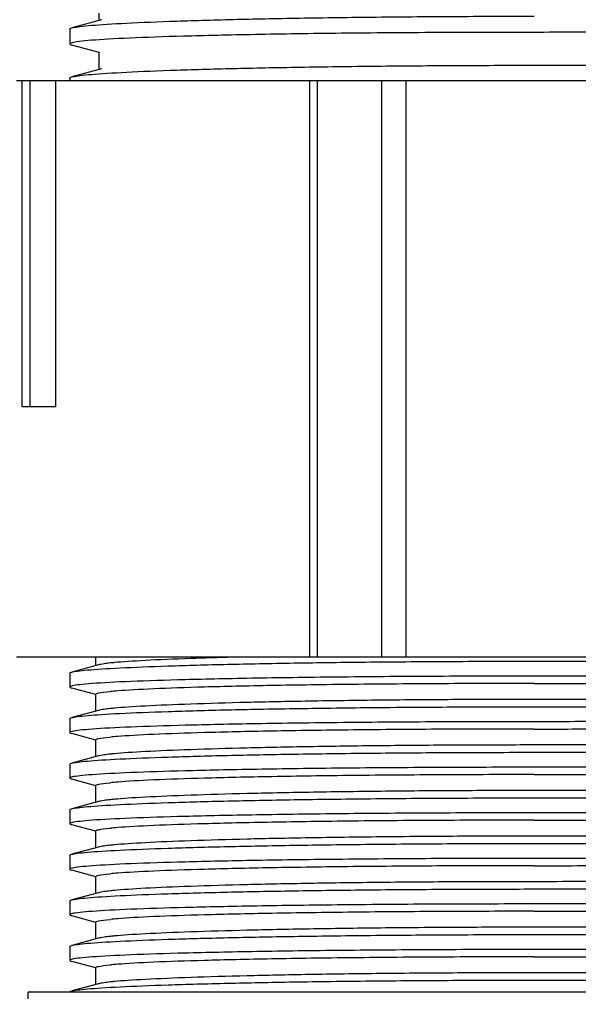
# Model space of a CAD drawing. Header units: inches. Extents: x -2661 to 42767, y -1222 to 9099.
# Drawn here: x 2280.457 to 2282.534, y 1501.422 to 1505.029 of the extents above; entities that cross this region are included whole.
import ezdxf

# ---------------------------------------------------------------- set-up
doc = ezdxf.new("R2010")
doc.units = ezdxf.units.IN
doc.header["$LTSCALE"] = 12
doc.header["$MEASUREMENT"] = 0
doc.layers.get('0').update_dxf_attribs({"linetype": 'CONTINUOUS'})
doc.layers.add('S-ARCH', color=1, linetype='CONTINUOUS')

# ---------------------------------------------------------------- blocks, each defined once
blk = doc.blocks.new('LCC4 LOWER FOOT')
at = {"color": 252, "extrusion": (0, 1, 6.12323e-17)}
for p, q in [((24058.601, -128929.5855), (24058.5017, -128929.6121)), ((24058.5916, -128929.5881), (24058.5916, -128929.5574)), ((24059.4136, -128929.5574), (24059.3848, -128929.5574)), ((24059.6516, -128929.5574), (24059.4136, -128929.5574)), ((24059.7419, -128929.5574), (24059.6516, -128929.5574)), ((24060.6925, -128929.5574), (24059.7419, -128929.5574)), ((24058.4945, -128929.616), (24058.4945, -128929.6676)), ((24058.5916, -128929.6956), (24058.5017, -128929.6715)), ((24058.5916, -128929.7569), (24058.5916, -128929.6939)), ((24058.601, -128929.7544), (24058.5017, -128929.781)), ((24058.4945, -128929.7849), (24058.4945, -128929.8365)), ((24058.5916, -128929.8645), (24058.5017, -128929.8404)), ((24058.5916, -128929.9258), (24058.5916, -128929.8628)), ((24058.601, -128929.9233), (24058.5017, -128929.9499)), ((24058.4945, -128929.9538), (24058.4945, -128930.0054)), ((24058.5916, -128930.0333), (24058.5017, -128930.0093)), ((24058.5916, -128930.0947), (24058.5916, -128930.0317)), ((24058.601, -128930.0922), (24058.5017, -128930.1188)), ((24058.4945, -128930.1227), (24058.4945, -128930.1743)), ((24058.5916, -128930.2022), (24058.5017, -128930.1782)), ((24058.5916, -128930.2636), (24058.5916, -128930.2006)), ((24058.601, -128930.2611), (24058.5017, -128930.2877)), ((24058.4945, -128930.2916), (24058.4945, -128930.3432)), ((24058.5916, -128930.3711), (24058.5017, -128930.347)), ((24058.5916, -128930.4325), (24058.5916, -128930.3695)), ((24058.601, -128930.43), (24058.5017, -128930.4566)), ((24058.4945, -128930.4605), (24058.4945, -128930.5121)), ((24058.5916, -128930.54), (24058.5017, -128930.5159)), ((24058.5916, -128930.6014), (24058.5916, -128930.5384)), ((24058.601, -128930.5989), (24058.5017, -128930.6255)), ((24058.4945, -128930.6293), (24058.4945, -128930.681)), ((24058.5916, -128930.7089), (24058.5017, -128930.6848)), ((24058.5916, -128930.7703), (24058.5916, -128930.7073)), ((24058.601, -128930.7678), (24058.5017, -128930.7944))]:
    blk.add_line(p, q, dxfattribs=at)
at = {"color": 252}
for points, knots in [([(24058.4945, -128929.616), (24058.4945, -128929.6147), (24058.497, -128929.6134), (24058.5113, -128929.6096), (24058.5307, -128929.6069), (24058.5909, -128929.6017), (24058.6316, -128929.599), (24058.7324, -128929.594), (24058.7925, -128929.5916), (24058.9273, -128929.5871), (24059.0021, -128929.5851), (24059.1548, -128929.5815), (24059.2375, -128929.5799), (24059.4156, -128929.5771), (24059.511, -128929.5758), (24059.7086, -128929.5738), (24059.811, -128929.5731), (24060.0158, -128929.5721), (24060.1183, -128929.5719), (24060.2172, -128929.5719)], [3.078397, 3.078397, 3.078397, 3.078397, 3.262771, 3.262771, 3.633383, 3.633383, 4.003994, 4.003994, 4.374606, 4.374606, 4.745218, 4.745218, 5.096472, 5.096472, 5.447726, 5.447726, 5.79898, 5.79898, 6.150234, 6.150234, 6.150234, 6.150234]), ([(24058.6453, -128929.5785), (24058.6364, -128929.5795), (24058.6286, -128929.5805), (24058.6129, -128929.5829), (24058.606, -128929.5842), (24058.601, -128929.5855)], [-3.3812609, -3.3812609, -3.3812609, -3.3812609, -3.2637632, -3.2637632, -3.1046606, -3.1046606, -3.1046606, -3.1046606]), ([(24059.1001, -128929.5574), (24059.0452, -128929.5588), (24058.9927, -128929.5604), (24058.8805, -128929.5643), (24058.8237, -128929.5668), (24058.7282, -128929.5718), (24058.6894, -128929.5744), (24058.6552, -128929.5775), (24058.6501, -128929.578), (24058.6453, -128929.5785)], [-4.391227, -4.391227, -4.391227, -4.391227, -4.126129, -4.126129, -3.778115, -3.778115, -3.4301, -3.4301, -3.363983, -3.363983, -3.363983, -3.363983]), ([(24060.2172, -128929.5719), (24060.3347, -128929.5719), (24060.4559, -128929.5716), (24060.6958, -128929.5704), (24060.8146, -128929.5696), (24061.0406, -128929.5672), (24061.1481, -128929.5658), (24061.3448, -128929.5625), (24061.4339, -128929.5606), (24061.5258, -128929.5581), (24061.5399, -128929.5578), (24061.5537, -128929.5574)], [-6.150234, -6.150234, -6.150234, -6.150234, -5.732679, -5.732679, -5.315124, -5.315124, -4.897569, -4.897569, -4.480014, -4.480014, -4.402978, -4.402978, -4.402978, -4.402978]), ([(24061.9398, -128929.5832), (24061.9399, -128929.5845), (24061.9374, -128929.5858), (24061.9231, -128929.5896), (24061.9037, -128929.5922), (24061.8435, -128929.5975), (24061.8028, -128929.6001), (24061.702, -128929.6052), (24061.6419, -128929.6076), (24061.5071, -128929.6121), (24061.4323, -128929.6141), (24061.2796, -128929.6176), (24061.1969, -128929.6193), (24061.0188, -128929.6221), (24060.9234, -128929.6234), (24060.7258, -128929.6253), (24060.6234, -128929.6261), (24060.4186, -128929.6271), (24060.3161, -128929.6273), (24060.2172, -128929.6273)], [3.078397, 3.078397, 3.078397, 3.078397, 3.262771, 3.262771, 3.633383, 3.633383, 4.003994, 4.003994, 4.374606, 4.374606, 4.745218, 4.745218, 5.096472, 5.096472, 5.447726, 5.447726, 5.79898, 5.79898, 6.150234, 6.150234, 6.150234, 6.150234]), ([(24060.2172, -128929.6273), (24060.0997, -128929.6273), (24059.9785, -128929.6276), (24059.7386, -128929.6287), (24059.6198, -128929.6296), (24059.3938, -128929.6319), (24059.2863, -128929.6334), (24059.0896, -128929.6367), (24059.0005, -128929.6386), (24058.849, -128929.6426), (24058.7809, -128929.6448), (24058.6643, -128929.6495), (24058.6158, -128929.6521), (24058.5423, -128929.6575), (24058.5174, -128929.6603), (24058.492, -128929.6659), (24058.4915, -128929.6687), (24058.5017, -128929.6715)], [-6.150234, -6.150234, -6.150234, -6.150234, -5.732679, -5.732679, -5.315124, -5.315124, -4.897569, -4.897569, -4.480014, -4.480014, -4.081876, -4.081876, -3.683738, -3.683738, -3.2856, -3.2856, -2.887462, -2.887462, -2.887462, -2.887462]), ([(24060.2172, -128929.6545), (24060.3097, -128929.6545), (24060.4056, -128929.6542), (24060.5974, -128929.6533), (24060.6932, -128929.6525), (24060.8783, -128929.6505), (24060.9677, -128929.6493), (24061.1347, -128929.6465), (24061.2123, -128929.6448), (24061.3559, -128929.6413), (24061.4265, -128929.6393), (24061.5539, -128929.6348), (24061.6107, -128929.6324), (24061.7062, -128929.6274), (24061.745, -128929.6248), (24061.7792, -128929.6216), (24061.7843, -128929.6211), (24061.7891, -128929.6206)], [5.788784, 5.788784, 5.788784, 5.788784, 6.117444, 6.117444, 6.446105, 6.446105, 6.774765, 6.774765, 7.103425, 7.103425, 7.451439, 7.451439, 7.799454, 7.799454, 8.147468, 8.147468, 8.213586, 8.213586, 8.213586, 8.213586]), ([(24060.2172, -128929.6545), (24060.106, -128929.6545), (24059.9914, -128929.6548), (24059.7646, -128929.6559), (24059.6524, -128929.6568), (24059.4389, -128929.6591), (24059.3373, -128929.6606), (24059.1518, -128929.6639), (24059.0677, -128929.6658), (24058.9253, -128929.6698), (24058.8615, -128929.672), (24058.7524, -128929.6768), (24058.7071, -128929.6793), (24058.6627, -128929.6828), (24058.6535, -128929.6836), (24058.6453, -128929.6845)], [5.788784, 5.788784, 5.788784, 5.788784, 6.183754, 6.183754, 6.578723, 6.578723, 6.973692, 6.973692, 7.368662, 7.368662, 7.744214, 7.744214, 8.119766, 8.119766, 8.232231, 8.232231, 8.232231, 8.232231]), ([(24058.5917, -128929.6939), (24058.5917, -128929.6925), (24058.595, -128929.6911), (24058.6108, -128929.688), (24058.6253, -128929.6862), (24058.6453, -128929.6845)], [2.8988017, 2.8988017, 2.8988017, 2.8988017, 3.1090927, 3.1090927, 3.3730981, 3.3730981, 3.3730981, 3.3730981]), ([(24061.7891, -128929.6836), (24061.7809, -128929.6844), (24061.7716, -128929.6852), (24061.7273, -128929.6887), (24061.682, -128929.6913), (24061.5729, -128929.6961), (24061.5091, -128929.6983), (24061.3667, -128929.7022), (24061.2826, -128929.7042), (24061.097, -128929.7075), (24060.9955, -128929.709), (24060.782, -128929.7113), (24060.6698, -128929.7122), (24060.443, -128929.7133), (24060.3284, -128929.7136), (24060.2172, -128929.7136)], [3.345337, 3.345337, 3.345337, 3.345337, 3.457802, 3.457802, 3.833354, 3.833354, 4.208906, 4.208906, 4.603876, 4.603876, 4.998845, 4.998845, 5.393815, 5.393815, 5.788784, 5.788784, 5.788784, 5.788784]), ([(24060.2172, -128929.7407), (24060.3347, -128929.7407), (24060.4559, -128929.7405), (24060.6958, -128929.7393), (24060.8146, -128929.7384), (24061.0406, -128929.7361), (24061.1481, -128929.7347), (24061.3448, -128929.7313), (24061.4339, -128929.7294), (24061.5854, -128929.7255), (24061.6535, -128929.7233), (24061.7701, -128929.7185), (24061.8186, -128929.716), (24061.8921, -128929.7106), (24061.917, -128929.7078), (24061.9424, -128929.7022), (24061.9429, -128929.6993), (24061.9327, -128929.6966)], [-6.150234, -6.150234, -6.150234, -6.150234, -5.732679, -5.732679, -5.315124, -5.315124, -4.897569, -4.897569, -4.480014, -4.480014, -4.081876, -4.081876, -3.683738, -3.683738, -3.2856, -3.2856, -2.887462, -2.887462, -2.887462, -2.887462]), ([(24060.2172, -128929.7136), (24060.1247, -128929.7136), (24060.0287, -128929.7138), (24059.837, -128929.7148), (24059.7412, -128929.7156), (24059.5561, -128929.7175), (24059.4667, -128929.7188), (24059.2997, -128929.7216), (24059.2221, -128929.7232), (24059.0785, -128929.7267), (24059.0079, -128929.7288), (24058.8805, -128929.7332), (24058.8237, -128929.7357), (24058.7282, -128929.7407), (24058.6894, -128929.7433), (24058.6552, -128929.7464), (24058.6501, -128929.7469), (24058.6453, -128929.7474)], [-5.788784, -5.788784, -5.788784, -5.788784, -5.460124, -5.460124, -5.131464, -5.131464, -4.802803, -4.802803, -4.474143, -4.474143, -4.126129, -4.126129, -3.778115, -3.778115, -3.4301, -3.4301, -3.363983, -3.363983, -3.363983, -3.363983]), ([(24058.4945, -128929.7849), (24058.4945, -128929.7836), (24058.497, -128929.7823), (24058.5113, -128929.7785), (24058.5307, -128929.7758), (24058.5909, -128929.7706), (24058.6316, -128929.7679), (24058.7324, -128929.7629), (24058.7925, -128929.7605), (24058.9273, -128929.756), (24059.0021, -128929.7539), (24059.1548, -128929.7504), (24059.2375, -128929.7488), (24059.4156, -128929.746), (24059.511, -128929.7447), (24059.7086, -128929.7427), (24059.811, -128929.742), (24060.0158, -128929.741), (24060.1183, -128929.7407), (24060.2172, -128929.7407)], [3.078397, 3.078397, 3.078397, 3.078397, 3.262771, 3.262771, 3.633383, 3.633383, 4.003994, 4.003994, 4.374606, 4.374606, 4.745218, 4.745218, 5.096472, 5.096472, 5.447726, 5.447726, 5.79898, 5.79898, 6.150234, 6.150234, 6.150234, 6.150234]), ([(24058.6453, -128929.7474), (24058.6364, -128929.7484), (24058.6286, -128929.7494), (24058.6129, -128929.7518), (24058.606, -128929.7531), (24058.601, -128929.7544)], [-3.3812609, -3.3812609, -3.3812609, -3.3812609, -3.2637632, -3.2637632, -3.1046606, -3.1046606, -3.1046606, -3.1046606]), ([(24061.9398, -128929.7521), (24061.9399, -128929.7534), (24061.9374, -128929.7547), (24061.9231, -128929.7585), (24061.9037, -128929.7611), (24061.8435, -128929.7664), (24061.8028, -128929.769), (24061.702, -128929.7741), (24061.6419, -128929.7765), (24061.5071, -128929.781), (24061.4323, -128929.783), (24061.2796, -128929.7865), (24061.1969, -128929.7881), (24061.0188, -128929.791), (24060.9234, -128929.7922), (24060.7258, -128929.7942), (24060.6234, -128929.795), (24060.4186, -128929.796), (24060.3161, -128929.7962), (24060.2172, -128929.7962)], [3.078397, 3.078397, 3.078397, 3.078397, 3.262771, 3.262771, 3.633383, 3.633383, 4.003994, 4.003994, 4.374606, 4.374606, 4.745218, 4.745218, 5.096472, 5.096472, 5.447726, 5.447726, 5.79898, 5.79898, 6.150234, 6.150234, 6.150234, 6.150234]), ([(24060.2172, -128929.7962), (24060.0997, -128929.7962), (24059.9785, -128929.7965), (24059.7386, -128929.7976), (24059.6198, -128929.7985), (24059.3938, -128929.8008), (24059.2863, -128929.8023), (24059.0896, -128929.8056), (24059.0005, -128929.8075), (24058.849, -128929.8115), (24058.7809, -128929.8137), (24058.6643, -128929.8184), (24058.6158, -128929.821), (24058.5423, -128929.8264), (24058.5174, -128929.8292), (24058.492, -128929.8348), (24058.4915, -128929.8376), (24058.5017, -128929.8404)], [-6.150234, -6.150234, -6.150234, -6.150234, -5.732679, -5.732679, -5.315124, -5.315124, -4.897569, -4.897569, -4.480014, -4.480014, -4.081876, -4.081876, -3.683738, -3.683738, -3.2856, -3.2856, -2.887462, -2.887462, -2.887462, -2.887462]), ([(24060.2172, -128929.8234), (24060.3097, -128929.8234), (24060.4056, -128929.8231), (24060.5974, -128929.8222), (24060.6932, -128929.8214), (24060.8783, -128929.8194), (24060.9677, -128929.8182), (24061.1347, -128929.8153), (24061.2123, -128929.8137), (24061.3559, -128929.8102), (24061.4265, -128929.8082), (24061.5539, -128929.8037), (24061.6107, -128929.8013), (24061.7062, -128929.7963), (24061.745, -128929.7937), (24061.7792, -128929.7905), (24061.7843, -128929.79), (24061.7891, -128929.7895)], [5.788784, 5.788784, 5.788784, 5.788784, 6.117444, 6.117444, 6.446105, 6.446105, 6.774765, 6.774765, 7.103425, 7.103425, 7.451439, 7.451439, 7.799454, 7.799454, 8.147468, 8.147468, 8.213586, 8.213586, 8.213586, 8.213586]), ([(24060.2172, -128929.8234), (24060.106, -128929.8234), (24059.9914, -128929.8236), (24059.7646, -128929.8248), (24059.6524, -128929.8257), (24059.4389, -128929.828), (24059.3373, -128929.8294), (24059.1518, -128929.8328), (24059.0677, -128929.8347), (24058.9253, -128929.8387), (24058.8615, -128929.8409), (24058.7524, -128929.8457), (24058.7071, -128929.8482), (24058.6627, -128929.8517), (24058.6535, -128929.8525), (24058.6453, -128929.8534)], [5.788784, 5.788784, 5.788784, 5.788784, 6.183754, 6.183754, 6.578723, 6.578723, 6.973692, 6.973692, 7.368662, 7.368662, 7.744214, 7.744214, 8.119766, 8.119766, 8.232231, 8.232231, 8.232231, 8.232231]), ([(24058.5917, -128929.8628), (24058.5917, -128929.8614), (24058.595, -128929.86), (24058.6108, -128929.8568), (24058.6253, -128929.8551), (24058.6453, -128929.8534)], [2.8988017, 2.8988017, 2.8988017, 2.8988017, 3.1090927, 3.1090927, 3.3730981, 3.3730981, 3.3730981, 3.3730981]), ([(24061.7891, -128929.8525), (24061.7809, -128929.8533), (24061.7716, -128929.8541), (24061.7273, -128929.8576), (24061.682, -128929.8602), (24061.5729, -128929.865), (24061.5091, -128929.8671), (24061.3667, -128929.8711), (24061.2826, -128929.873), (24061.097, -128929.8764), (24060.9955, -128929.8778), (24060.782, -128929.8802), (24060.6698, -128929.8811), (24060.443, -128929.8822), (24060.3284, -128929.8825), (24060.2172, -128929.8825)], [3.345337, 3.345337, 3.345337, 3.345337, 3.457802, 3.457802, 3.833354, 3.833354, 4.208906, 4.208906, 4.603876, 4.603876, 4.998845, 4.998845, 5.393815, 5.393815, 5.788784, 5.788784, 5.788784, 5.788784]), ([(24060.2172, -128929.9096), (24060.3347, -128929.9096), (24060.4559, -128929.9094), (24060.6958, -128929.9082), (24060.8146, -128929.9073), (24061.0406, -128929.905), (24061.1481, -128929.9036), (24061.3448, -128929.9002), (24061.4339, -128929.8983), (24061.5854, -128929.8944), (24061.6535, -128929.8922), (24061.7701, -128929.8874), (24061.8186, -128929.8848), (24061.8921, -128929.8795), (24061.917, -128929.8767), (24061.9424, -128929.8711), (24061.9429, -128929.8682), (24061.9327, -128929.8655)], [-6.150234, -6.150234, -6.150234, -6.150234, -5.732679, -5.732679, -5.315124, -5.315124, -4.897569, -4.897569, -4.480014, -4.480014, -4.081876, -4.081876, -3.683738, -3.683738, -3.2856, -3.2856, -2.887462, -2.887462, -2.887462, -2.887462]), ([(24058.4945, -128929.9538), (24058.4945, -128929.9525), (24058.497, -128929.9512), (24058.5113, -128929.9474), (24058.5307, -128929.9447), (24058.5909, -128929.9394), (24058.6316, -128929.9368), (24058.7324, -128929.9318), (24058.7925, -128929.9294), (24058.9273, -128929.9249), (24059.0021, -128929.9228), (24059.1548, -128929.9193), (24059.2375, -128929.9177), (24059.4156, -128929.9148), (24059.511, -128929.9136), (24059.7086, -128929.9116), (24059.811, -128929.9109), (24060.0158, -128929.9099), (24060.1183, -128929.9096), (24060.2172, -128929.9096)], [3.078397, 3.078397, 3.078397, 3.078397, 3.262771, 3.262771, 3.633383, 3.633383, 4.003994, 4.003994, 4.374606, 4.374606, 4.745218, 4.745218, 5.096472, 5.096472, 5.447726, 5.447726, 5.79898, 5.79898, 6.150234, 6.150234, 6.150234, 6.150234]), ([(24058.6453, -128929.9163), (24058.6364, -128929.9173), (24058.6286, -128929.9183), (24058.6129, -128929.9206), (24058.606, -128929.922), (24058.601, -128929.9233)], [-3.3812609, -3.3812609, -3.3812609, -3.3812609, -3.2637632, -3.2637632, -3.1046606, -3.1046606, -3.1046606, -3.1046606]), ([(24060.2172, -128929.8825), (24060.1247, -128929.8825), (24060.0287, -128929.8827), (24059.837, -128929.8837), (24059.7412, -128929.8844), (24059.5561, -128929.8864), (24059.4667, -128929.8877), (24059.2997, -128929.8905), (24059.2221, -128929.8921), (24059.0785, -128929.8956), (24059.0079, -128929.8977), (24058.8805, -128929.9021), (24058.8237, -128929.9045), (24058.7282, -128929.9096), (24058.6894, -128929.9122), (24058.6552, -128929.9153), (24058.6501, -128929.9158), (24058.6453, -128929.9163)], [-5.788784, -5.788784, -5.788784, -5.788784, -5.460124, -5.460124, -5.131464, -5.131464, -4.802803, -4.802803, -4.474143, -4.474143, -4.126129, -4.126129, -3.778115, -3.778115, -3.4301, -3.4301, -3.363983, -3.363983, -3.363983, -3.363983]), ([(24061.9398, -128929.921), (24061.9399, -128929.9223), (24061.9374, -128929.9235), (24061.9231, -128929.9274), (24061.9037, -128929.93), (24061.8435, -128929.9353), (24061.8028, -128929.9379), (24061.702, -128929.943), (24061.6419, -128929.9454), (24061.5071, -128929.9499), (24061.4323, -128929.9519), (24061.2796, -128929.9554), (24061.1969, -128929.957), (24061.0188, -128929.9599), (24060.9234, -128929.9611), (24060.7258, -128929.9631), (24060.6234, -128929.9639), (24060.4186, -128929.9649), (24060.3161, -128929.9651), (24060.2172, -128929.9651)], [3.078397, 3.078397, 3.078397, 3.078397, 3.262771, 3.262771, 3.633383, 3.633383, 4.003994, 4.003994, 4.374606, 4.374606, 4.745218, 4.745218, 5.096472, 5.096472, 5.447726, 5.447726, 5.79898, 5.79898, 6.150234, 6.150234, 6.150234, 6.150234]), ([(24060.2172, -128929.9651), (24060.0997, -128929.9651), (24059.9785, -128929.9654), (24059.7386, -128929.9665), (24059.6198, -128929.9674), (24059.3938, -128929.9697), (24059.2863, -128929.9712), (24059.0896, -128929.9745), (24059.0005, -128929.9764), (24058.849, -128929.9804), (24058.7809, -128929.9826), (24058.6643, -128929.9873), (24058.6158, -128929.9899), (24058.5423, -128929.9953), (24058.5174, -128929.998), (24058.492, -128930.0037), (24058.4915, -128930.0065), (24058.5017, -128930.0093)], [-6.150234, -6.150234, -6.150234, -6.150234, -5.732679, -5.732679, -5.315124, -5.315124, -4.897569, -4.897569, -4.480014, -4.480014, -4.081876, -4.081876, -3.683738, -3.683738, -3.2856, -3.2856, -2.887462, -2.887462, -2.887462, -2.887462]), ([(24060.2172, -128929.9923), (24060.3097, -128929.9923), (24060.4056, -128929.992), (24060.5974, -128929.991), (24060.6932, -128929.9903), (24060.8783, -128929.9883), (24060.9677, -128929.9871), (24061.1347, -128929.9842), (24061.2123, -128929.9826), (24061.3559, -128929.9791), (24061.4265, -128929.9771), (24061.5539, -128929.9726), (24061.6107, -128929.9702), (24061.7062, -128929.9652), (24061.745, -128929.9625), (24061.7792, -128929.9594), (24061.7843, -128929.9589), (24061.7891, -128929.9584)], [5.788784, 5.788784, 5.788784, 5.788784, 6.117444, 6.117444, 6.446105, 6.446105, 6.774765, 6.774765, 7.103425, 7.103425, 7.451439, 7.451439, 7.799454, 7.799454, 8.147468, 8.147468, 8.213586, 8.213586, 8.213586, 8.213586]), ([(24058.5917, -128930.0317), (24058.5917, -128930.0303), (24058.595, -128930.0289), (24058.6108, -128930.0257), (24058.6253, -128930.024), (24058.6453, -128930.0223)], [2.8988017, 2.8988017, 2.8988017, 2.8988017, 3.1090927, 3.1090927, 3.3730981, 3.3730981, 3.3730981, 3.3730981]), ([(24060.2172, -128929.9923), (24060.106, -128929.9923), (24059.9914, -128929.9925), (24059.7646, -128929.9937), (24059.6524, -128929.9946), (24059.4389, -128929.9969), (24059.3373, -128929.9983), (24059.1518, -128930.0017), (24059.0677, -128930.0036), (24058.9253, -128930.0076), (24058.8615, -128930.0098), (24058.7524, -128930.0146), (24058.7071, -128930.0171), (24058.6627, -128930.0206), (24058.6535, -128930.0214), (24058.6453, -128930.0223)], [5.788784, 5.788784, 5.788784, 5.788784, 6.183754, 6.183754, 6.578723, 6.578723, 6.973692, 6.973692, 7.368662, 7.368662, 7.744214, 7.744214, 8.119766, 8.119766, 8.232231, 8.232231, 8.232231, 8.232231]), ([(24061.7891, -128930.0214), (24061.7809, -128930.0222), (24061.7716, -128930.023), (24061.7273, -128930.0265), (24061.682, -128930.0291), (24061.5729, -128930.0338), (24061.5091, -128930.036), (24061.3667, -128930.04), (24061.2826, -128930.0419), (24061.097, -128930.0453), (24060.9955, -128930.0467), (24060.782, -128930.0491), (24060.6698, -128930.0499), (24060.443, -128930.0511), (24060.3284, -128930.0514), (24060.2172, -128930.0514)], [3.345337, 3.345337, 3.345337, 3.345337, 3.457802, 3.457802, 3.833354, 3.833354, 4.208906, 4.208906, 4.603876, 4.603876, 4.998845, 4.998845, 5.393815, 5.393815, 5.788784, 5.788784, 5.788784, 5.788784]), ([(24060.2172, -128930.0514), (24060.1247, -128930.0514), (24060.0287, -128930.0516), (24059.837, -128930.0526), (24059.7412, -128930.0533), (24059.5561, -128930.0553), (24059.4667, -128930.0566), (24059.2997, -128930.0594), (24059.2221, -128930.061), (24059.0785, -128930.0645), (24059.0079, -128930.0666), (24058.8805, -128930.071), (24058.8237, -128930.0734), (24058.7282, -128930.0785), (24058.6894, -128930.0811), (24058.6552, -128930.0842), (24058.6501, -128930.0847), (24058.6453, -128930.0852)], [-5.788784, -5.788784, -5.788784, -5.788784, -5.460124, -5.460124, -5.131464, -5.131464, -4.802803, -4.802803, -4.474143, -4.474143, -4.126129, -4.126129, -3.778115, -3.778115, -3.4301, -3.4301, -3.363983, -3.363983, -3.363983, -3.363983]), ([(24060.2172, -128930.0785), (24060.3347, -128930.0785), (24060.4559, -128930.0782), (24060.6958, -128930.0771), (24060.8146, -128930.0762), (24061.0406, -128930.0739), (24061.1481, -128930.0725), (24061.3448, -128930.0691), (24061.4339, -128930.0672), (24061.5854, -128930.0632), (24061.6535, -128930.0611), (24061.7701, -128930.0563), (24061.8186, -128930.0537), (24061.8921, -128930.0484), (24061.917, -128930.0456), (24061.9424, -128930.0399), (24061.9429, -128930.0371), (24061.9327, -128930.0344)], [-6.150234, -6.150234, -6.150234, -6.150234, -5.732679, -5.732679, -5.315124, -5.315124, -4.897569, -4.897569, -4.480014, -4.480014, -4.081876, -4.081876, -3.683738, -3.683738, -3.2856, -3.2856, -2.887462, -2.887462, -2.887462, -2.887462]), ([(24058.4945, -128930.1227), (24058.4945, -128930.1214), (24058.497, -128930.1201), (24058.5113, -128930.1163), (24058.5307, -128930.1136), (24058.5909, -128930.1083), (24058.6316, -128930.1057), (24058.7324, -128930.1007), (24058.7925, -128930.0982), (24058.9273, -128930.0938), (24059.0021, -128930.0917), (24059.1548, -128930.0882), (24059.2375, -128930.0866), (24059.4156, -128930.0837), (24059.511, -128930.0825), (24059.7086, -128930.0805), (24059.811, -128930.0797), (24060.0158, -128930.0788), (24060.1183, -128930.0785), (24060.2172, -128930.0785)], [3.078397, 3.078397, 3.078397, 3.078397, 3.262771, 3.262771, 3.633383, 3.633383, 4.003994, 4.003994, 4.374606, 4.374606, 4.745218, 4.745218, 5.096472, 5.096472, 5.447726, 5.447726, 5.79898, 5.79898, 6.150234, 6.150234, 6.150234, 6.150234]), ([(24058.6453, -128930.0852), (24058.6364, -128930.0862), (24058.6286, -128930.0872), (24058.6129, -128930.0895), (24058.606, -128930.0909), (24058.601, -128930.0922)], [-3.3812609, -3.3812609, -3.3812609, -3.3812609, -3.2637632, -3.2637632, -3.1046606, -3.1046606, -3.1046606, -3.1046606]), ([(24061.9398, -128930.0898), (24061.9399, -128930.0911), (24061.9374, -128930.0924), (24061.9231, -128930.0963), (24061.9037, -128930.0989), (24061.8435, -128930.1042), (24061.8028, -128930.1068), (24061.702, -128930.1119), (24061.6419, -128930.1143), (24061.5071, -128930.1187), (24061.4323, -128930.1208), (24061.2796, -128930.1243), (24061.1969, -128930.1259), (24061.0188, -128930.1288), (24060.9234, -128930.13), (24060.7258, -128930.132), (24060.6234, -128930.1328), (24060.4186, -128930.1338), (24060.3161, -128930.134), (24060.2172, -128930.134)], [3.078397, 3.078397, 3.078397, 3.078397, 3.262771, 3.262771, 3.633383, 3.633383, 4.003994, 4.003994, 4.374606, 4.374606, 4.745218, 4.745218, 5.096472, 5.096472, 5.447726, 5.447726, 5.79898, 5.79898, 6.150234, 6.150234, 6.150234, 6.150234]), ([(24060.2172, -128930.1611), (24060.3097, -128930.1611), (24060.4056, -128930.1609), (24060.5974, -128930.1599), (24060.6932, -128930.1592), (24060.8783, -128930.1572), (24060.9677, -128930.156), (24061.1347, -128930.1531), (24061.2123, -128930.1515), (24061.3559, -128930.148), (24061.4265, -128930.146), (24061.5539, -128930.1415), (24061.6107, -128930.1391), (24061.7062, -128930.1341), (24061.745, -128930.1314), (24061.7792, -128930.1283), (24061.7843, -128930.1278), (24061.7891, -128930.1273)], [5.788784, 5.788784, 5.788784, 5.788784, 6.117444, 6.117444, 6.446105, 6.446105, 6.774765, 6.774765, 7.103425, 7.103425, 7.451439, 7.451439, 7.799454, 7.799454, 8.147468, 8.147468, 8.213586, 8.213586, 8.213586, 8.213586]), ([(24060.2172, -128930.134), (24060.0997, -128930.134), (24059.9785, -128930.1343), (24059.7386, -128930.1354), (24059.6198, -128930.1363), (24059.3938, -128930.1386), (24059.2863, -128930.14), (24059.0896, -128930.1434), (24059.0005, -128930.1453), (24058.849, -128930.1493), (24058.7809, -128930.1515), (24058.6643, -128930.1562), (24058.6158, -128930.1588), (24058.5423, -128930.1641), (24058.5174, -128930.1669), (24058.492, -128930.1726), (24058.4915, -128930.1754), (24058.5017, -128930.1782)], [-6.150234, -6.150234, -6.150234, -6.150234, -5.732679, -5.732679, -5.315124, -5.315124, -4.897569, -4.897569, -4.480014, -4.480014, -4.081876, -4.081876, -3.683738, -3.683738, -3.2856, -3.2856, -2.887462, -2.887462, -2.887462, -2.887462]), ([(24060.2172, -128930.1611), (24060.106, -128930.1611), (24059.9914, -128930.1614), (24059.7646, -128930.1626), (24059.6524, -128930.1635), (24059.4389, -128930.1658), (24059.3373, -128930.1672), (24059.1518, -128930.1706), (24059.0677, -128930.1725), (24058.9253, -128930.1765), (24058.8615, -128930.1787), (24058.7524, -128930.1834), (24058.7071, -128930.186), (24058.6627, -128930.1895), (24058.6535, -128930.1903), (24058.6453, -128930.1911)], [5.788784, 5.788784, 5.788784, 5.788784, 6.183754, 6.183754, 6.578723, 6.578723, 6.973692, 6.973692, 7.368662, 7.368662, 7.744214, 7.744214, 8.119766, 8.119766, 8.232231, 8.232231, 8.232231, 8.232231]), ([(24058.5917, -128930.2006), (24058.5917, -128930.1992), (24058.595, -128930.1978), (24058.6108, -128930.1946), (24058.6253, -128930.1929), (24058.6453, -128930.1911)], [2.8988017, 2.8988017, 2.8988017, 2.8988017, 3.1090927, 3.1090927, 3.3730981, 3.3730981, 3.3730981, 3.3730981]), ([(24061.7891, -128930.1903), (24061.7809, -128930.1911), (24061.7716, -128930.1919), (24061.7273, -128930.1954), (24061.682, -128930.198), (24061.5729, -128930.2027), (24061.5091, -128930.2049), (24061.3667, -128930.2089), (24061.2826, -128930.2108), (24061.097, -128930.2142), (24060.9955, -128930.2156), (24060.782, -128930.218), (24060.6698, -128930.2188), (24060.443, -128930.22), (24060.3284, -128930.2203), (24060.2172, -128930.2203)], [3.345337, 3.345337, 3.345337, 3.345337, 3.457802, 3.457802, 3.833354, 3.833354, 4.208906, 4.208906, 4.603876, 4.603876, 4.998845, 4.998845, 5.393815, 5.393815, 5.788784, 5.788784, 5.788784, 5.788784]), ([(24060.2172, -128930.2474), (24060.3347, -128930.2474), (24060.4559, -128930.2471), (24060.6958, -128930.246), (24060.8146, -128930.2451), (24061.0406, -128930.2428), (24061.1481, -128930.2414), (24061.3448, -128930.238), (24061.4339, -128930.2361), (24061.5854, -128930.2321), (24061.6535, -128930.23), (24061.7701, -128930.2252), (24061.8186, -128930.2226), (24061.8921, -128930.2173), (24061.917, -128930.2145), (24061.9424, -128930.2088), (24061.9429, -128930.206), (24061.9327, -128930.2033)], [-6.150234, -6.150234, -6.150234, -6.150234, -5.732679, -5.732679, -5.315124, -5.315124, -4.897569, -4.897569, -4.480014, -4.480014, -4.081876, -4.081876, -3.683738, -3.683738, -3.2856, -3.2856, -2.887462, -2.887462, -2.887462, -2.887462]), ([(24060.2172, -128930.2203), (24060.1247, -128930.2203), (24060.0287, -128930.2205), (24059.837, -128930.2215), (24059.7412, -128930.2222), (24059.5561, -128930.2242), (24059.4667, -128930.2254), (24059.2997, -128930.2283), (24059.2221, -128930.2299), (24059.0785, -128930.2334), (24059.0079, -128930.2354), (24058.8805, -128930.2399), (24058.8237, -128930.2423), (24058.7282, -128930.2474), (24058.6894, -128930.25), (24058.6552, -128930.2531), (24058.6501, -128930.2536), (24058.6453, -128930.2541)], [-5.788784, -5.788784, -5.788784, -5.788784, -5.460124, -5.460124, -5.131464, -5.131464, -4.802803, -4.802803, -4.474143, -4.474143, -4.126129, -4.126129, -3.778115, -3.778115, -3.4301, -3.4301, -3.363983, -3.363983, -3.363983, -3.363983]), ([(24058.4945, -128930.2916), (24058.4945, -128930.2903), (24058.497, -128930.289), (24058.5113, -128930.2851), (24058.5307, -128930.2825), (24058.5909, -128930.2772), (24058.6316, -128930.2746), (24058.7324, -128930.2696), (24058.7925, -128930.2671), (24058.9273, -128930.2627), (24059.0021, -128930.2606), (24059.1548, -128930.2571), (24059.2375, -128930.2555), (24059.4156, -128930.2526), (24059.511, -128930.2514), (24059.7086, -128930.2494), (24059.811, -128930.2486), (24060.0158, -128930.2476), (24060.1183, -128930.2474), (24060.2172, -128930.2474)], [3.078397, 3.078397, 3.078397, 3.078397, 3.262771, 3.262771, 3.633383, 3.633383, 4.003994, 4.003994, 4.374606, 4.374606, 4.745218, 4.745218, 5.096472, 5.096472, 5.447726, 5.447726, 5.79898, 5.79898, 6.150234, 6.150234, 6.150234, 6.150234]), ([(24058.6453, -128930.2541), (24058.6364, -128930.2551), (24058.6286, -128930.2561), (24058.6129, -128930.2584), (24058.606, -128930.2598), (24058.601, -128930.2611)], [-3.3812609, -3.3812609, -3.3812609, -3.3812609, -3.2637632, -3.2637632, -3.1046606, -3.1046606, -3.1046606, -3.1046606]), ([(24061.9398, -128930.2587), (24061.9399, -128930.26), (24061.9374, -128930.2613), (24061.9231, -128930.2652), (24061.9037, -128930.2678), (24061.8435, -128930.2731), (24061.8028, -128930.2757), (24061.702, -128930.2807), (24061.6419, -128930.2832), (24061.5071, -128930.2876), (24061.4323, -128930.2897), (24061.2796, -128930.2932), (24061.1969, -128930.2948), (24061.0188, -128930.2977), (24060.9234, -128930.2989), (24060.7258, -128930.3009), (24060.6234, -128930.3017), (24060.4186, -128930.3027), (24060.3161, -128930.3029), (24060.2172, -128930.3029)], [3.078397, 3.078397, 3.078397, 3.078397, 3.262771, 3.262771, 3.633383, 3.633383, 4.003994, 4.003994, 4.374606, 4.374606, 4.745218, 4.745218, 5.096472, 5.096472, 5.447726, 5.447726, 5.79898, 5.79898, 6.150234, 6.150234, 6.150234, 6.150234]), ([(24060.2172, -128930.3029), (24060.0997, -128930.3029), (24059.9785, -128930.3032), (24059.7386, -128930.3043), (24059.6198, -128930.3052), (24059.3938, -128930.3075), (24059.2863, -128930.3089), (24059.0896, -128930.3123), (24059.0005, -128930.3142), (24058.849, -128930.3182), (24058.7809, -128930.3203), (24058.6643, -128930.3251), (24058.6158, -128930.3277), (24058.5423, -128930.333), (24058.5174, -128930.3358), (24058.492, -128930.3415), (24058.4915, -128930.3443), (24058.5017, -128930.347)], [-6.150234, -6.150234, -6.150234, -6.150234, -5.732679, -5.732679, -5.315124, -5.315124, -4.897569, -4.897569, -4.480014, -4.480014, -4.081876, -4.081876, -3.683738, -3.683738, -3.2856, -3.2856, -2.887462, -2.887462, -2.887462, -2.887462]), ([(24060.2172, -128930.33), (24060.3097, -128930.33), (24060.4056, -128930.3298), (24060.5974, -128930.3288), (24060.6932, -128930.3281), (24060.8783, -128930.3261), (24060.9677, -128930.3249), (24061.1347, -128930.322), (24061.2123, -128930.3204), (24061.3559, -128930.3169), (24061.4265, -128930.3149), (24061.5539, -128930.3104), (24061.6107, -128930.308), (24061.7062, -128930.3029), (24061.745, -128930.3003), (24061.7792, -128930.2972), (24061.7843, -128930.2967), (24061.7891, -128930.2962)], [5.788784, 5.788784, 5.788784, 5.788784, 6.117444, 6.117444, 6.446105, 6.446105, 6.774765, 6.774765, 7.103425, 7.103425, 7.451439, 7.451439, 7.799454, 7.799454, 8.147468, 8.147468, 8.213586, 8.213586, 8.213586, 8.213586]), ([(24060.2172, -128930.33), (24060.106, -128930.33), (24059.9914, -128930.3303), (24059.7646, -128930.3315), (24059.6524, -128930.3323), (24059.4389, -128930.3347), (24059.3373, -128930.3361), (24059.1518, -128930.3395), (24059.0677, -128930.3414), (24058.9253, -128930.3454), (24058.8615, -128930.3476), (24058.7524, -128930.3523), (24058.7071, -128930.3549), (24058.6627, -128930.3584), (24058.6535, -128930.3592), (24058.6453, -128930.36)], [5.788784, 5.788784, 5.788784, 5.788784, 6.183754, 6.183754, 6.578723, 6.578723, 6.973692, 6.973692, 7.368662, 7.368662, 7.744214, 7.744214, 8.119766, 8.119766, 8.232231, 8.232231, 8.232231, 8.232231]), ([(24058.5917, -128930.3695), (24058.5917, -128930.3681), (24058.595, -128930.3667), (24058.6108, -128930.3635), (24058.6253, -128930.3618), (24058.6453, -128930.36)], [2.8988017, 2.8988017, 2.8988017, 2.8988017, 3.1090927, 3.1090927, 3.3730981, 3.3730981, 3.3730981, 3.3730981]), ([(24061.7891, -128930.3592), (24061.7809, -128930.36), (24061.7716, -128930.3608), (24061.7273, -128930.3643), (24061.682, -128930.3669), (24061.5729, -128930.3716), (24061.5091, -128930.3738), (24061.3667, -128930.3778), (24061.2826, -128930.3797), (24061.097, -128930.3831), (24060.9955, -128930.3845), (24060.782, -128930.3868), (24060.6698, -128930.3877), (24060.443, -128930.3889), (24060.3284, -128930.3892), (24060.2172, -128930.3892)], [3.345337, 3.345337, 3.345337, 3.345337, 3.457802, 3.457802, 3.833354, 3.833354, 4.208906, 4.208906, 4.603876, 4.603876, 4.998845, 4.998845, 5.393815, 5.393815, 5.788784, 5.788784, 5.788784, 5.788784]), ([(24060.2172, -128930.4163), (24060.3347, -128930.4163), (24060.4559, -128930.416), (24060.6958, -128930.4149), (24060.8146, -128930.414), (24061.0406, -128930.4117), (24061.1481, -128930.4103), (24061.3448, -128930.4069), (24061.4339, -128930.405), (24061.5854, -128930.401), (24061.6535, -128930.3988), (24061.7701, -128930.3941), (24061.8186, -128930.3915), (24061.8921, -128930.3862), (24061.917, -128930.3834), (24061.9424, -128930.3777), (24061.9429, -128930.3749), (24061.9327, -128930.3721)], [-6.150234, -6.150234, -6.150234, -6.150234, -5.732679, -5.732679, -5.315124, -5.315124, -4.897569, -4.897569, -4.480014, -4.480014, -4.081876, -4.081876, -3.683738, -3.683738, -3.2856, -3.2856, -2.887462, -2.887462, -2.887462, -2.887462]), ([(24058.4945, -128930.4605), (24058.4945, -128930.4592), (24058.497, -128930.4579), (24058.5113, -128930.454), (24058.5307, -128930.4514), (24058.5909, -128930.4461), (24058.6316, -128930.4435), (24058.7324, -128930.4384), (24058.7925, -128930.436), (24058.9273, -128930.4316), (24059.0021, -128930.4295), (24059.1548, -128930.426), (24059.2375, -128930.4244), (24059.4156, -128930.4215), (24059.511, -128930.4203), (24059.7086, -128930.4183), (24059.811, -128930.4175), (24060.0158, -128930.4165), (24060.1183, -128930.4163), (24060.2172, -128930.4163)], [3.078397, 3.078397, 3.078397, 3.078397, 3.262771, 3.262771, 3.633383, 3.633383, 4.003994, 4.003994, 4.374606, 4.374606, 4.745218, 4.745218, 5.096472, 5.096472, 5.447726, 5.447726, 5.79898, 5.79898, 6.150234, 6.150234, 6.150234, 6.150234]), ([(24060.2172, -128930.3892), (24060.1247, -128930.3892), (24060.0287, -128930.3894), (24059.837, -128930.3904), (24059.7412, -128930.3911), (24059.5561, -128930.3931), (24059.4667, -128930.3943), (24059.2997, -128930.3972), (24059.2221, -128930.3988), (24059.0785, -128930.4023), (24059.0079, -128930.4043), (24058.8805, -128930.4088), (24058.8237, -128930.4112), (24058.7282, -128930.4162), (24058.6894, -128930.4189), (24058.6552, -128930.422), (24058.6501, -128930.4225), (24058.6453, -128930.423)], [-5.788784, -5.788784, -5.788784, -5.788784, -5.460124, -5.460124, -5.131464, -5.131464, -4.802803, -4.802803, -4.474143, -4.474143, -4.126129, -4.126129, -3.778115, -3.778115, -3.4301, -3.4301, -3.363983, -3.363983, -3.363983, -3.363983]), ([(24058.6453, -128930.423), (24058.6364, -128930.424), (24058.6286, -128930.425), (24058.6129, -128930.4273), (24058.606, -128930.4287), (24058.601, -128930.43)], [-3.3812609, -3.3812609, -3.3812609, -3.3812609, -3.2637632, -3.2637632, -3.1046606, -3.1046606, -3.1046606, -3.1046606]), ([(24061.9398, -128930.4276), (24061.9399, -128930.4289), (24061.9374, -128930.4302), (24061.9231, -128930.434), (24061.9037, -128930.4367), (24061.8435, -128930.442), (24061.8028, -128930.4446), (24061.702, -128930.4496), (24061.6419, -128930.4521), (24061.5071, -128930.4565), (24061.4323, -128930.4586), (24061.2796, -128930.4621), (24061.1969, -128930.4637), (24061.0188, -128930.4666), (24060.9234, -128930.4678), (24060.7258, -128930.4698), (24060.6234, -128930.4706), (24060.4186, -128930.4715), (24060.3161, -128930.4718), (24060.2172, -128930.4718)], [3.078397, 3.078397, 3.078397, 3.078397, 3.262771, 3.262771, 3.633383, 3.633383, 4.003994, 4.003994, 4.374606, 4.374606, 4.745218, 4.745218, 5.096472, 5.096472, 5.447726, 5.447726, 5.79898, 5.79898, 6.150234, 6.150234, 6.150234, 6.150234]), ([(24060.2172, -128930.4718), (24060.0997, -128930.4718), (24059.9785, -128930.4721), (24059.7386, -128930.4732), (24059.6198, -128930.4741), (24059.3938, -128930.4764), (24059.2863, -128930.4778), (24059.0896, -128930.4812), (24059.0005, -128930.4831), (24058.849, -128930.4871), (24058.7809, -128930.4892), (24058.6643, -128930.494), (24058.6158, -128930.4966), (24058.5423, -128930.5019), (24058.5174, -128930.5047), (24058.492, -128930.5104), (24058.4915, -128930.5132), (24058.5017, -128930.5159)], [-6.150234, -6.150234, -6.150234, -6.150234, -5.732679, -5.732679, -5.315124, -5.315124, -4.897569, -4.897569, -4.480014, -4.480014, -4.081876, -4.081876, -3.683738, -3.683738, -3.2856, -3.2856, -2.887462, -2.887462, -2.887462, -2.887462]), ([(24060.2172, -128930.4989), (24060.3097, -128930.4989), (24060.4056, -128930.4987), (24060.5974, -128930.4977), (24060.6932, -128930.497), (24060.8783, -128930.495), (24060.9677, -128930.4937), (24061.1347, -128930.4909), (24061.2123, -128930.4893), (24061.3559, -128930.4858), (24061.4265, -128930.4837), (24061.5539, -128930.4793), (24061.6107, -128930.4769), (24061.7062, -128930.4718), (24061.745, -128930.4692), (24061.7792, -128930.4661), (24061.7843, -128930.4656), (24061.7891, -128930.4651)], [5.788784, 5.788784, 5.788784, 5.788784, 6.117444, 6.117444, 6.446105, 6.446105, 6.774765, 6.774765, 7.103425, 7.103425, 7.451439, 7.451439, 7.799454, 7.799454, 8.147468, 8.147468, 8.213586, 8.213586, 8.213586, 8.213586]), ([(24058.5917, -128930.5384), (24058.5917, -128930.537), (24058.595, -128930.5356), (24058.6108, -128930.5324), (24058.6253, -128930.5306), (24058.6453, -128930.5289)], [2.8988017, 2.8988017, 2.8988017, 2.8988017, 3.1090927, 3.1090927, 3.3730981, 3.3730981, 3.3730981, 3.3730981]), ([(24060.2172, -128930.4989), (24060.106, -128930.4989), (24059.9914, -128930.4992), (24059.7646, -128930.5004), (24059.6524, -128930.5012), (24059.4389, -128930.5036), (24059.3373, -128930.505), (24059.1518, -128930.5084), (24059.0677, -128930.5103), (24058.9253, -128930.5143), (24058.8615, -128930.5165), (24058.7524, -128930.5212), (24058.7071, -128930.5238), (24058.6627, -128930.5273), (24058.6535, -128930.5281), (24058.6453, -128930.5289)], [5.788784, 5.788784, 5.788784, 5.788784, 6.183754, 6.183754, 6.578723, 6.578723, 6.973692, 6.973692, 7.368662, 7.368662, 7.744214, 7.744214, 8.119766, 8.119766, 8.232231, 8.232231, 8.232231, 8.232231]), ([(24061.7891, -128930.528), (24061.7809, -128930.5289), (24061.7716, -128930.5297), (24061.7273, -128930.5332), (24061.682, -128930.5357), (24061.5729, -128930.5405), (24061.5091, -128930.5427), (24061.3667, -128930.5467), (24061.2826, -128930.5486), (24061.097, -128930.552), (24060.9955, -128930.5534), (24060.782, -128930.5557), (24060.6698, -128930.5566), (24060.443, -128930.5578), (24060.3284, -128930.558), (24060.2172, -128930.558)], [3.345337, 3.345337, 3.345337, 3.345337, 3.457802, 3.457802, 3.833354, 3.833354, 4.208906, 4.208906, 4.603876, 4.603876, 4.998845, 4.998845, 5.393815, 5.393815, 5.788784, 5.788784, 5.788784, 5.788784]), ([(24060.2172, -128930.558), (24060.1247, -128930.558), (24060.0287, -128930.5583), (24059.837, -128930.5593), (24059.7412, -128930.56), (24059.5561, -128930.562), (24059.4667, -128930.5632), (24059.2997, -128930.5661), (24059.2221, -128930.5677), (24059.0785, -128930.5712), (24059.0079, -128930.5732), (24058.8805, -128930.5777), (24058.8237, -128930.5801), (24058.7282, -128930.5851), (24058.6894, -128930.5878), (24058.6552, -128930.5909), (24058.6501, -128930.5914), (24058.6453, -128930.5919)], [-5.788784, -5.788784, -5.788784, -5.788784, -5.460124, -5.460124, -5.131464, -5.131464, -4.802803, -4.802803, -4.474143, -4.474143, -4.126129, -4.126129, -3.778115, -3.778115, -3.4301, -3.4301, -3.363983, -3.363983, -3.363983, -3.363983]), ([(24060.2172, -128930.5852), (24060.3347, -128930.5852), (24060.4559, -128930.5849), (24060.6958, -128930.5838), (24060.8146, -128930.5829), (24061.0406, -128930.5806), (24061.1481, -128930.5791), (24061.3448, -128930.5758), (24061.4339, -128930.5739), (24061.5854, -128930.5699), (24061.6535, -128930.5677), (24061.7701, -128930.563), (24061.8186, -128930.5604), (24061.8921, -128930.555), (24061.917, -128930.5523), (24061.9424, -128930.5466), (24061.9429, -128930.5438), (24061.9327, -128930.541)], [-6.150234, -6.150234, -6.150234, -6.150234, -5.732679, -5.732679, -5.315124, -5.315124, -4.897569, -4.897569, -4.480014, -4.480014, -4.081876, -4.081876, -3.683738, -3.683738, -3.2856, -3.2856, -2.887462, -2.887462, -2.887462, -2.887462]), ([(24058.4945, -128930.6293), (24058.4945, -128930.628), (24058.497, -128930.6268), (24058.5113, -128930.6229), (24058.5307, -128930.6203), (24058.5909, -128930.615), (24058.6316, -128930.6124), (24058.7324, -128930.6073), (24058.7925, -128930.6049), (24058.9273, -128930.6005), (24059.0021, -128930.5984), (24059.1548, -128930.5949), (24059.2375, -128930.5933), (24059.4156, -128930.5904), (24059.511, -128930.5892), (24059.7086, -128930.5872), (24059.811, -128930.5864), (24060.0158, -128930.5854), (24060.1183, -128930.5852), (24060.2172, -128930.5852)], [3.078397, 3.078397, 3.078397, 3.078397, 3.262771, 3.262771, 3.633383, 3.633383, 4.003994, 4.003994, 4.374606, 4.374606, 4.745218, 4.745218, 5.096472, 5.096472, 5.447726, 5.447726, 5.79898, 5.79898, 6.150234, 6.150234, 6.150234, 6.150234]), ([(24058.6453, -128930.5919), (24058.6364, -128930.5929), (24058.6286, -128930.5939), (24058.6129, -128930.5962), (24058.606, -128930.5976), (24058.601, -128930.5989)], [-3.3812609, -3.3812609, -3.3812609, -3.3812609, -3.2637632, -3.2637632, -3.1046606, -3.1046606, -3.1046606, -3.1046606]), ([(24061.9398, -128930.5965), (24061.9399, -128930.5978), (24061.9374, -128930.5991), (24061.9231, -128930.6029), (24061.9037, -128930.6056), (24061.8435, -128930.6109), (24061.8028, -128930.6135), (24061.702, -128930.6185), (24061.6419, -128930.6209), (24061.5071, -128930.6254), (24061.4323, -128930.6275), (24061.2796, -128930.631), (24061.1969, -128930.6326), (24061.0188, -128930.6355), (24060.9234, -128930.6367), (24060.7258, -128930.6387), (24060.6234, -128930.6394), (24060.4186, -128930.6404), (24060.3161, -128930.6407), (24060.2172, -128930.6407)], [3.078397, 3.078397, 3.078397, 3.078397, 3.262771, 3.262771, 3.633383, 3.633383, 4.003994, 4.003994, 4.374606, 4.374606, 4.745218, 4.745218, 5.096472, 5.096472, 5.447726, 5.447726, 5.79898, 5.79898, 6.150234, 6.150234, 6.150234, 6.150234]), ([(24060.2172, -128930.6678), (24060.3097, -128930.6678), (24060.4056, -128930.6676), (24060.5974, -128930.6666), (24060.6932, -128930.6659), (24060.8783, -128930.6639), (24060.9677, -128930.6626), (24061.1347, -128930.6598), (24061.2123, -128930.6582), (24061.3559, -128930.6547), (24061.4265, -128930.6526), (24061.5539, -128930.6482), (24061.6107, -128930.6458), (24061.7062, -128930.6407), (24061.745, -128930.6381), (24061.7792, -128930.635), (24061.7843, -128930.6345), (24061.7891, -128930.634)], [5.788784, 5.788784, 5.788784, 5.788784, 6.117444, 6.117444, 6.446105, 6.446105, 6.774765, 6.774765, 7.103425, 7.103425, 7.451439, 7.451439, 7.799454, 7.799454, 8.147468, 8.147468, 8.213586, 8.213586, 8.213586, 8.213586]), ([(24060.2172, -128930.6407), (24060.0997, -128930.6407), (24059.9785, -128930.6409), (24059.7386, -128930.6421), (24059.6198, -128930.643), (24059.3938, -128930.6453), (24059.2863, -128930.6467), (24059.0896, -128930.6501), (24059.0005, -128930.652), (24058.849, -128930.6559), (24058.7809, -128930.6581), (24058.6643, -128930.6629), (24058.6158, -128930.6655), (24058.5423, -128930.6708), (24058.5174, -128930.6736), (24058.492, -128930.6792), (24058.4915, -128930.6821), (24058.5017, -128930.6848)], [-6.150234, -6.150234, -6.150234, -6.150234, -5.732679, -5.732679, -5.315124, -5.315124, -4.897569, -4.897569, -4.480014, -4.480014, -4.081876, -4.081876, -3.683738, -3.683738, -3.2856, -3.2856, -2.887462, -2.887462, -2.887462, -2.887462]), ([(24060.2172, -128930.6678), (24060.106, -128930.6678), (24059.9914, -128930.6681), (24059.7646, -128930.6692), (24059.6524, -128930.6701), (24059.4389, -128930.6725), (24059.3373, -128930.6739), (24059.1518, -128930.6773), (24059.0677, -128930.6792), (24058.9253, -128930.6832), (24058.8615, -128930.6853), (24058.7524, -128930.6901), (24058.7071, -128930.6927), (24058.6627, -128930.6962), (24058.6535, -128930.697), (24058.6453, -128930.6978)], [5.788784, 5.788784, 5.788784, 5.788784, 6.183754, 6.183754, 6.578723, 6.578723, 6.973692, 6.973692, 7.368662, 7.368662, 7.744214, 7.744214, 8.119766, 8.119766, 8.232231, 8.232231, 8.232231, 8.232231]), ([(24058.5917, -128930.7073), (24058.5917, -128930.7059), (24058.595, -128930.7045), (24058.6108, -128930.7013), (24058.6253, -128930.6995), (24058.6453, -128930.6978)], [2.8988017, 2.8988017, 2.8988017, 2.8988017, 3.1090927, 3.1090927, 3.3730981, 3.3730981, 3.3730981, 3.3730981]), ([(24061.7891, -128930.6969), (24061.7809, -128930.6978), (24061.7716, -128930.6986), (24061.7273, -128930.7021), (24061.682, -128930.7046), (24061.5729, -128930.7094), (24061.5091, -128930.7116), (24061.3667, -128930.7156), (24061.2826, -128930.7175), (24061.097, -128930.7209), (24060.9955, -128930.7223), (24060.782, -128930.7246), (24060.6698, -128930.7255), (24060.443, -128930.7267), (24060.3284, -128930.7269), (24060.2172, -128930.7269)], [3.345337, 3.345337, 3.345337, 3.345337, 3.457802, 3.457802, 3.833354, 3.833354, 4.208906, 4.208906, 4.603876, 4.603876, 4.998845, 4.998845, 5.393815, 5.393815, 5.788784, 5.788784, 5.788784, 5.788784]), ([(24060.2172, -128930.7541), (24060.3347, -128930.7541), (24060.4559, -128930.7538), (24060.6958, -128930.7527), (24060.8146, -128930.7518), (24061.0406, -128930.7495), (24061.1481, -128930.748), (24061.3448, -128930.7447), (24061.4339, -128930.7428), (24061.5854, -128930.7388), (24061.6535, -128930.7366), (24061.7701, -128930.7319), (24061.8186, -128930.7293), (24061.8921, -128930.7239), (24061.917, -128930.7211), (24061.9424, -128930.7155), (24061.9429, -128930.7127), (24061.9327, -128930.7099)], [-6.150234, -6.150234, -6.150234, -6.150234, -5.732679, -5.732679, -5.315124, -5.315124, -4.897569, -4.897569, -4.480014, -4.480014, -4.081876, -4.081876, -3.683738, -3.683738, -3.2856, -3.2856, -2.887462, -2.887462, -2.887462, -2.887462]), ([(24060.2172, -128930.7269), (24060.1247, -128930.7269), (24060.0287, -128930.7272), (24059.837, -128930.7281), (24059.7412, -128930.7289), (24059.5561, -128930.7309), (24059.4667, -128930.7321), (24059.2997, -128930.735), (24059.2221, -128930.7366), (24059.0785, -128930.7401), (24059.0079, -128930.7421), (24058.8805, -128930.7466), (24058.8237, -128930.749), (24058.7282, -128930.754), (24058.6894, -128930.7566), (24058.6552, -128930.7598), (24058.6501, -128930.7603), (24058.6453, -128930.7608)], [-5.788784, -5.788784, -5.788784, -5.788784, -5.460124, -5.460124, -5.131464, -5.131464, -4.802803, -4.802803, -4.474143, -4.474143, -4.126129, -4.126129, -3.778115, -3.778115, -3.4301, -3.4301, -3.363983, -3.363983, -3.363983, -3.363983]), ([(24058.4945, -128930.7982), (24058.4945, -128930.7969), (24058.497, -128930.7956), (24058.5113, -128930.7918), (24058.5307, -128930.7892), (24058.5909, -128930.7839), (24058.6316, -128930.7813), (24058.7324, -128930.7762), (24058.7925, -128930.7738), (24058.9273, -128930.7693), (24059.0021, -128930.7673), (24059.1548, -128930.7638), (24059.2375, -128930.7622), (24059.4156, -128930.7593), (24059.511, -128930.7581), (24059.7086, -128930.7561), (24059.811, -128930.7553), (24060.0158, -128930.7543), (24060.1183, -128930.7541), (24060.2172, -128930.7541)], [3.078397, 3.078397, 3.078397, 3.078397, 3.262771, 3.262771, 3.633383, 3.633383, 4.003994, 4.003994, 4.374606, 4.374606, 4.745218, 4.745218, 5.096472, 5.096472, 5.447726, 5.447726, 5.79898, 5.79898, 6.150234, 6.150234, 6.150234, 6.150234]), ([(24058.6453, -128930.7608), (24058.6364, -128930.7618), (24058.6286, -128930.7628), (24058.6129, -128930.7651), (24058.606, -128930.7664), (24058.601, -128930.7678)], [-3.3812609, -3.3812609, -3.3812609, -3.3812609, -3.2637632, -3.2637632, -3.1046606, -3.1046606, -3.1046606, -3.1046606])]:
    blk.add_open_spline(points, degree=3, knots=knots, dxfattribs=at)
at = {"layer": 'S-ARCH', "extrusion": (0, 1, 0)}
for p, q in [((24058.6036, -128927.1973), (24058.6036, -128927.1312)), ((24058.6125, -128927.1949), (24058.5028, -128927.2242)), ((24058.4945, -128927.2287), (24058.4945, -128927.284)), ((24058.6036, -128927.3154), (24058.5028, -128927.2885)), ((24058.6036, -128927.3791), (24058.6036, -128927.3131)), ((24058.6125, -128927.3767), (24058.5028, -128927.4061)), ((24058.4945, -128927.4105), (24058.4945, -128927.4209))]:
    blk.add_line(p, q, dxfattribs=at)
at = {"layer": 'S-ARCH', "extrusion": (0, 1, 6.12323e-17)}
for p, q in [((24058.3185, -128927.4209), (24058.2976, -128927.4209)), ((24058.3185, -128928.6285), (24058.3185, -128927.4209)), ((24058.3474, -128927.4209), (24058.3185, -128927.4209)), ((24058.4426, -128927.4209), (24058.3474, -128927.4209)), ((24058.3474, -128928.6285), (24058.3474, -128927.4209)), ((24058.4426, -128928.6285), (24058.4426, -128927.4209)), ((24059.3848, -128927.4209), (24058.4426, -128927.4209)), ((24059.4136, -128927.4209), (24059.3848, -128927.4209)), ((24059.3848, -128929.5574), (24059.3848, -128927.4209)), ((24059.4136, -128929.5574), (24059.4136, -128927.4209)), ((24059.6516, -128927.4209), (24059.4136, -128927.4209)), ((24059.6516, -128929.5574), (24059.6516, -128927.4209)), ((24059.7419, -128927.4209), (24059.6516, -128927.4209)), ((24059.7419, -128929.5574), (24059.7419, -128927.4209)), ((24060.6925, -128927.4209), (24059.7419, -128927.4209)), ((24058.3474, -128928.6285), (24058.3185, -128928.6285)), ((24058.4426, -128928.6285), (24058.3474, -128928.6285)), ((24059.3848, -128929.5574), (24058.2976, -128929.5574)), ((24058.4945, -128930.7982), (24058.4945, -128930.7987))]:
    blk.add_line(p, q, dxfattribs=at)
at = {"layer": 'S-ARCH', "extrusion": (1.90685e-32, 1, 2.22045e-16)}
for p in [(24062.0945, -128930.7987), (24058.3399, -128931.0303)]:
    blk.add_line(p, (24058.3399, -128930.7987), dxfattribs=at)
at = {"layer": 'S-ARCH'}
for points, knots in [([(24058.4945, -128927.2287), (24058.4945, -128927.2272), (24058.4973, -128927.2257), (24058.5131, -128927.2215), (24058.5332, -128927.2187), (24058.5946, -128927.213), (24058.6358, -128927.2102), (24058.7375, -128927.2048), (24058.798, -128927.2022), (24058.9334, -128927.1974), (24059.0084, -128927.1952), (24059.161, -128927.1914), (24059.2434, -128927.1897), (24059.4207, -128927.1866), (24059.5156, -128927.1853), (24059.712, -128927.1832), (24059.8137, -128927.1823), (24060.0172, -128927.1813), (24060.119, -128927.181), (24060.2172, -128927.181)], [-2.853306, -2.853306, -2.853306, -2.853306, -2.669036, -2.669036, -2.32573, -2.32573, -1.982424, -1.982424, -1.639118, -1.639118, -1.295812, -1.295812, -0.971859, -0.971859, -0.647906, -0.647906, -0.323953, -0.323953, 0, 0, 0, 0]), ([(24061.9399, -128927.1931), (24061.9399, -128927.1946), (24061.937, -128927.1961), (24061.9213, -128927.2003), (24061.9012, -128927.2031), (24061.8398, -128927.2088), (24061.7985, -128927.2116), (24061.6969, -128927.217), (24061.6364, -128927.2196), (24061.501, -128927.2244), (24061.426, -128927.2266), (24061.2734, -128927.2304), (24061.191, -128927.2321), (24061.0137, -128927.2352), (24060.9188, -128927.2365), (24060.7224, -128927.2386), (24060.6207, -128927.2394), (24060.4172, -128927.2405), (24060.3154, -128927.2408), (24060.2172, -128927.2408)], [-2.853306, -2.853306, -2.853306, -2.853306, -2.669036, -2.669036, -2.32573, -2.32573, -1.982424, -1.982424, -1.639118, -1.639118, -1.295812, -1.295812, -0.971859, -0.971859, -0.647906, -0.647906, -0.323953, -0.323953, 0, 0, 0, 0]), ([(24060.2172, -128927.2408), (24060.0989, -128927.2408), (24059.977, -128927.2411), (24059.7358, -128927.2423), (24059.6164, -128927.2432), (24059.3894, -128927.2457), (24059.2814, -128927.2473), (24059.0842, -128927.2509), (24058.9948, -128927.253), (24058.8435, -128927.2573), (24058.7758, -128927.2596), (24058.66, -128927.2648), (24058.612, -128927.2675), (24058.5397, -128927.2733), (24058.5154, -128927.2763), (24058.4915, -128927.2824), (24058.4918, -128927.2855), (24058.5028, -128927.2885)], [0, 0, 0, 0, 0.390264, 0.390264, 0.780528, 0.780528, 1.170792, 1.170792, 1.561056, 1.561056, 1.931903, 1.931903, 2.302749, 2.302749, 2.673596, 2.673596, 3.044442, 3.044442, 3.044442, 3.044442]), ([(24060.2172, -128927.3629), (24060.3355, -128927.3629), (24060.4574, -128927.3626), (24060.6986, -128927.3613), (24060.8179, -128927.3604), (24061.045, -128927.3579), (24061.1529, -128927.3563), (24061.3502, -128927.3527), (24061.4395, -128927.3506), (24061.5909, -128927.3463), (24061.6586, -128927.344), (24061.7744, -128927.3388), (24061.8224, -128927.3361), (24061.8947, -128927.3303), (24061.919, -128927.3273), (24061.9429, -128927.3212), (24061.9426, -128927.3181), (24061.9315, -128927.3152)], [0, 0, 0, 0, 0.390264, 0.390264, 0.780528, 0.780528, 1.170792, 1.170792, 1.561056, 1.561056, 1.931903, 1.931903, 2.302749, 2.302749, 2.673596, 2.673596, 3.044442, 3.044442, 3.044442, 3.044442]), ([(24058.4945, -128927.4105), (24058.4945, -128927.409), (24058.4973, -128927.4075), (24058.5131, -128927.4033), (24058.5332, -128927.4005), (24058.5946, -128927.3948), (24058.6358, -128927.392), (24058.7375, -128927.3866), (24058.798, -128927.384), (24058.9334, -128927.3792), (24059.0084, -128927.377), (24059.161, -128927.3732), (24059.2434, -128927.3715), (24059.4207, -128927.3684), (24059.5156, -128927.3671), (24059.712, -128927.365), (24059.8137, -128927.3642), (24060.0172, -128927.3631), (24060.119, -128927.3629), (24060.2172, -128927.3629)], [-2.853306, -2.853306, -2.853306, -2.853306, -2.669036, -2.669036, -2.32573, -2.32573, -1.982424, -1.982424, -1.639118, -1.639118, -1.295812, -1.295812, -0.971859, -0.971859, -0.647906, -0.647906, -0.323953, -0.323953, 0, 0, 0, 0])]:
    blk.add_open_spline(points, degree=3, knots=knots, dxfattribs=at)

msp = doc.modelspace()

# ---------------------------------------------------------------- block references
at = {"layer": 'S-ARCH'}
msp.add_blockref('LCC4 LOWER FOOT', (-21777.85119, 130432.22239), dxfattribs=at)

doc.saveas('drawing.dxf')
